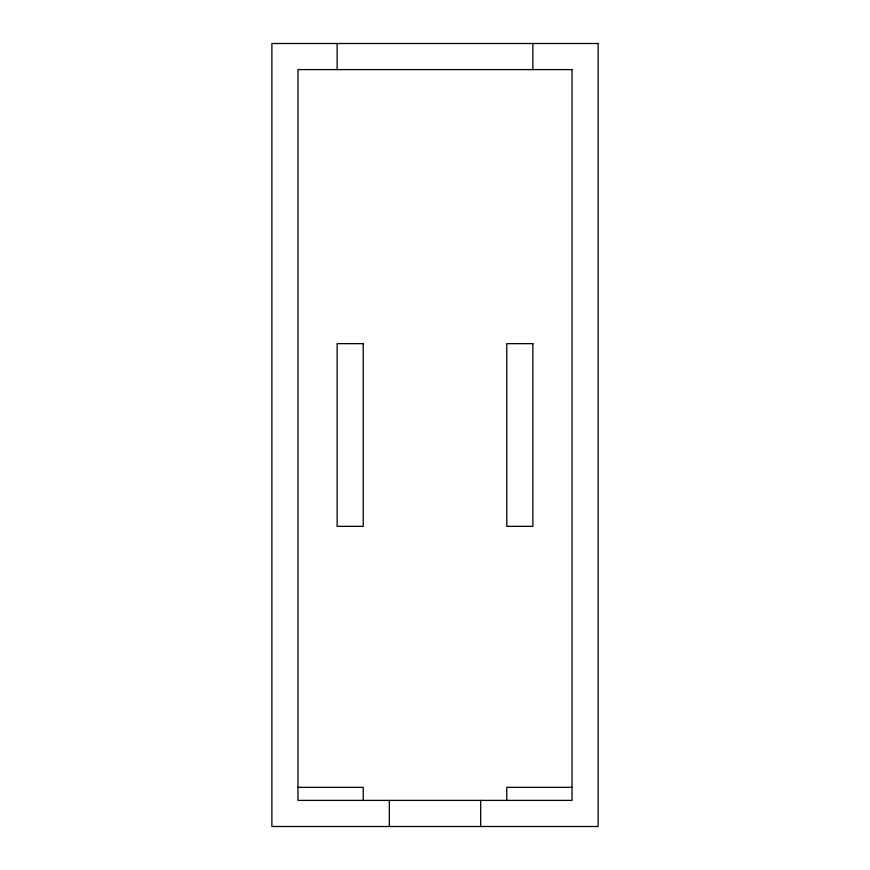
<?xml version="1.0" encoding="UTF-8"?>
<svg xmlns="http://www.w3.org/2000/svg" width="870" height="870" viewBox="0 0 870 870"><rect width="100%" height="100%" fill="white"/><g stroke="black" fill="none" stroke-linecap="round" stroke-linejoin="round"><path stroke-width="1.3" d="M297.975 787.35L363.225 787.35L363.225 800.4M572.025 787.35L506.775 787.35L506.775 800.4M532.875 43.5L532.875 69.6M480.675 800.4L480.675 826.5M389.325 800.4L389.325 826.5M337.125 43.5L337.125 69.6M598.125 43.5L271.875 43.5L271.875 826.5L598.125 826.5L598.125 43.5M572.025 69.6L297.975 69.6L297.975 800.4L572.025 800.4L572.025 69.6M363.225 343.65L337.125 343.65L337.125 526.35L363.225 526.35L363.225 343.65M532.875 343.65L506.775 343.65L506.775 526.35L532.875 526.35L532.875 343.65"/></g></svg>
